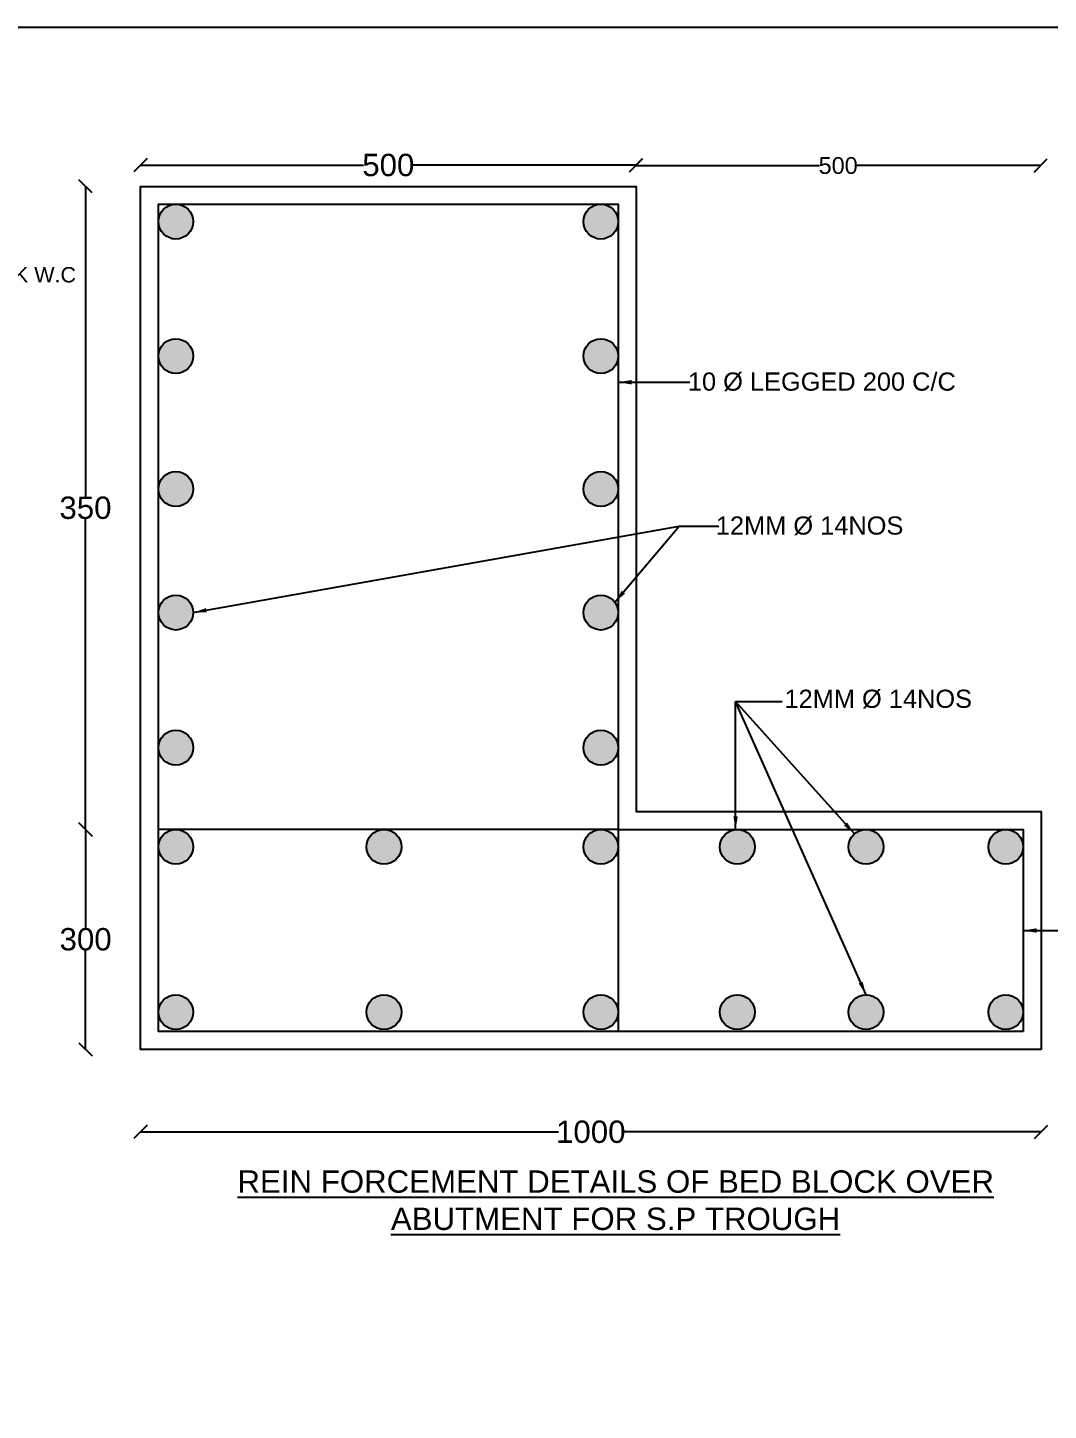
# Model space of a CAD drawing. Header units: millimetres. Extents: x 5124 to 6568637, y 2311 to 91879094.
# Drawn here: x 3780303 to 3787608, y 45945348 to 45955248 of the extents above; entities that cross this region are included whole.
import ezdxf

# ---------------------------------------------------------------- set-up
doc = ezdxf.new("R2010")
doc.units = ezdxf.units.MM
doc.header["$MEASUREMENT"] = 0
doc.layers.add('DRAWING', color=7, linetype='Continuous')
doc.layers.add('TEXT', color=7, linetype='Continuous')
doc.styles.get("Standard").update_dxf_attribs({"font": 'arial.ttf', "height": 120})
doc.dimstyles.get("Standard").update_dxf_attribs({"dimtxt": 200, "dimasz": 110, "dimexe": 0.18, "dimexo": 0.0625, "dimgap": 0.09, "dimtad": 0, "dimtih": 1, "dimtoh": 1, "dimdec": 0, "dimzin": 0, "dimdsep": 46, "dimtxsty": 'Standard', "dimblk": 'OBLIQUE', "dimcen": 0.09, "dimse1": 1, "dimse2": 1, "dimadec": 0, "dimazin": 0, "dimtfac": 1, "dimtdec": 0, "dimtofl": 0, "dimtmove": 0, "dimatfit": 3, "dimfxl": 1, "dimtolj": 1, "dimtzin": 0, "dimarcsym": 0})

# ---------------------------------------------------------------- blocks, each defined once
blk = doc.blocks.new('_Oblique')
at = {"color": 0, "linetype": 'ByBlock', "lineweight": -2}
blk.add_line((-0.5, -0.5), (0.5, 0.5), dxfattribs=at)
blk = doc.blocks.new('*D101')
at = {"layer": 'Defpoints', "color": 0, "linetype": 'Continuous', "transparency": 16777216}
for p in [(3781110.9, 45947932.8), (3787555.7, 45947932.8), (3787555.7, 45947341.8)]:
    blk.add_point(p, dxfattribs=at)
at = {"layer": 'DRAWING', "color": 0, "linetype": 'Continuous', "lineweight": -2, "transparency": 16777216}
for p, q in [((3781110.9, 45947341.8), (3784102.1, 45947341.8)), ((3787555.7, 45947341.8), (3784564.5, 45947341.8))]:
    blk.add_line(p, q, dxfattribs=at)
at = {"layer": 'DRAWING', "color": 0, "linetype": 'Continuous', "lineweight": -2, "transparency": 16777216, "xscale": 95, "yscale": 95, "zscale": 95, "rotation": 180}
blk.add_blockref('_Oblique', (3781110.9, 45947341.8), dxfattribs=at)
at = {"layer": 'DRAWING', "color": 0, "linetype": 'Continuous', "lineweight": -2, "transparency": 16777216, "xscale": 95, "yscale": 95, "zscale": 95}
blk.add_blockref('_Oblique', (3787555.7, 45947341.8), dxfattribs=at)
at = {"layer": 'DRAWING', "color": 0, "linetype": 'Continuous', "transparency": 16777216, "insert": (3784333.3, 45947341.8), "char_height": 160, "attachment_point": 5}
blk.add_mtext('\\A1;1000', dxfattribs=at)
blk = doc.blocks.new('*D102')
at = {"layer": 'Defpoints', "color": 0, "linetype": 'Continuous', "transparency": 16777216}
for p in [(3781238.4, 45949507.4), (3780717.9, 45947932.8), (3781238.4, 45947932.8)]:
    blk.add_point(p, dxfattribs=at)
at = {"layer": 'DRAWING', "color": 0, "linetype": 'Continuous', "lineweight": -2, "transparency": 16777216}
for p, q in [((3780717.9, 45949507.4), (3780717.9, 45948801.9)), ((3780717.9, 45947932.8), (3780717.9, 45948638.3))]:
    blk.add_line(p, q, dxfattribs=at)
at = {"layer": 'DRAWING', "color": 0, "linetype": 'Continuous', "lineweight": -2, "transparency": 16777216, "xscale": 95, "yscale": 95, "zscale": 95}
for p, rotation in [((3780717.9, 45949507.4), 90), ((3780717.9, 45947932.8), 270)]:
    blk.add_blockref('_Oblique', p, dxfattribs=dict(at, rotation=rotation))
at = {"layer": 'DRAWING', "color": 0, "linetype": 'Continuous', "transparency": 16777216, "insert": (3780717.9, 45948720.1), "char_height": 160, "attachment_point": 5}
blk.add_mtext('\\A1;300', dxfattribs=at)
blk = doc.blocks.new('*D103')
at = {"layer": 'Defpoints', "color": 0, "linetype": 'Continuous', "transparency": 16777216}
for p in [(3780716.8, 45954111.5), (3781110.9, 45954111.5), (3781238.4, 45949507.4)]:
    blk.add_point(p, dxfattribs=at)
at = {"layer": 'DRAWING', "color": 0, "linetype": 'Continuous', "lineweight": -2, "transparency": 16777216}
for p, q in [((3780716.8, 45954111.5), (3780716.8, 45951891.2)), ((3780716.8, 45949507.4), (3780716.8, 45951727.6))]:
    blk.add_line(p, q, dxfattribs=at)
at = {"layer": 'DRAWING', "color": 0, "linetype": 'Continuous', "lineweight": -2, "transparency": 16777216, "xscale": 95, "yscale": 95, "zscale": 95}
for p, rotation in [((3780716.8, 45954111.5), 90), ((3780716.8, 45949507.4), 270)]:
    blk.add_blockref('_Oblique', p, dxfattribs=dict(at, rotation=rotation))
at = {"layer": 'DRAWING', "color": 0, "linetype": 'Continuous', "transparency": 16777216, "insert": (3780716.8, 45951809.4), "char_height": 160, "attachment_point": 5}
blk.add_mtext('\\A1;350', dxfattribs=at)
blk = doc.blocks.new('*D104')
at = {"layer": 'Defpoints', "color": 0, "linetype": 'Continuous', "transparency": 16777216}
for p in [(3784657.4, 45954263.4), (3781110.9, 45954111.5), (3784657.4, 45954111.5)]:
    blk.add_point(p, dxfattribs=at)
at = {"layer": 'DRAWING', "color": 0, "linetype": 'Continuous', "lineweight": -2, "transparency": 16777216}
for p, q in [((3781110.9, 45954263.4), (3782707.6, 45954263.4)), ((3784657.4, 45954263.4), (3783060.7, 45954263.4))]:
    blk.add_line(p, q, dxfattribs=at)
at = {"layer": 'DRAWING', "color": 0, "linetype": 'Continuous', "lineweight": -2, "transparency": 16777216, "xscale": 95, "yscale": 95, "zscale": 95, "rotation": 180}
blk.add_blockref('_Oblique', (3781110.9, 45954263.4), dxfattribs=at)
at = {"layer": 'DRAWING', "color": 0, "linetype": 'Continuous', "lineweight": -2, "transparency": 16777216, "xscale": 95, "yscale": 95, "zscale": 95}
blk.add_blockref('_Oblique', (3784657.4, 45954263.4), dxfattribs=at)
at = {"layer": 'DRAWING', "color": 0, "linetype": 'Continuous', "transparency": 16777216, "insert": (3782884.1, 45954263.4), "char_height": 160, "attachment_point": 5}
blk.add_mtext('\\A1;500', dxfattribs=at)
blk = doc.blocks.new('*D105')
at = {"layer": 'Defpoints', "color": 0, "linetype": 'Continuous', "transparency": 16777216}
for p in [(3787552.9, 45954259.9), (3784654.5, 45954069.4), (3787552.9, 45949592.7)]:
    blk.add_point(p, dxfattribs=at)
at = {"layer": 'DRAWING', "color": 0, "linetype": 'Continuous', "lineweight": -2, "transparency": 16777216}
for p, q in [((3784654.5, 45954259.9), (3785971.2, 45954259.9)), ((3787552.9, 45954259.9), (3786236.1, 45954259.9))]:
    blk.add_line(p, q, dxfattribs=at)
at = {"layer": 'DRAWING', "color": 0, "linetype": 'Continuous', "lineweight": -2, "transparency": 16777216, "xscale": 95, "yscale": 95, "zscale": 95, "rotation": 180}
blk.add_blockref('_Oblique', (3784654.5, 45954259.9), dxfattribs=at)
at = {"layer": 'DRAWING', "color": 0, "linetype": 'Continuous', "lineweight": -2, "transparency": 16777216, "xscale": 95, "yscale": 95, "zscale": 95}
blk.add_blockref('_Oblique', (3787552.9, 45954259.9), dxfattribs=at)
at = {"layer": 'DRAWING', "color": 0, "linetype": 'Continuous', "transparency": 16777216, "insert": (3786103.7, 45954259.9), "char_height": 120, "attachment_point": 5}
blk.add_mtext('\\A1;500', dxfattribs=at)

msp = doc.modelspace()

# ---------------------------------------------------------------- hatches: boundary and pattern name
at = {"layer": 'DRAWING', "linetype": 'Continuous'}
for points in [[(3781488.3, 45953859.2, 1), (3781238.7, 45953859.2, 1)], [(3784529.9, 45953859.2, 1), (3784280.2, 45953859.2, 1)], [(3781488.3, 45952896.1, 1), (3781238.7, 45952896.1, 1)], [(3784529.9, 45952896.1, 1), (3784280.2, 45952896.1, 1)], [(3781488.3, 45951944.4, 1), (3781238.7, 45951944.4, 1)], [(3784529.9, 45951944.4, 1), (3784280.2, 45951944.4, 1)], [(3781488.3, 45951059.9, 1), (3781238.7, 45951059.9, 1)], [(3784529.9, 45951059.9, 1), (3784280.2, 45951059.9, 1)], [(3781488.3, 45950092.4, 1), (3781238.7, 45950092.4, 1)], [(3784529.9, 45950092.4, 1), (3784280.2, 45950092.4, 1)], [(3781488.3, 45949382.5, 1), (3781238.7, 45949382.5, 1)], [(3782977.8, 45949382.5, 1), (3782728.1, 45949382.5, 1)], [(3784529.9, 45949382.5, 1), (3784280.2, 45949382.5, 1)], [(3785507, 45949382.5, 1), (3785257.3, 45949382.5, 1)], [(3786427.8, 45949382.5, 1), (3786178.1, 45949382.5, 1)], [(3787428.2, 45949382.5, 1), (3787178.5, 45949382.5, 1)], [(3781488.3, 45948199.2, 1), (3781238.7, 45948199.2, 1)], [(3782977.8, 45948199.2, 1), (3782728.1, 45948199.2, 1)], [(3784529.9, 45948199.2, 1), (3784280.2, 45948199.2, 1)], [(3785507, 45948199.2, 1), (3785257.3, 45948199.2, 1)], [(3786427.8, 45948199.2, 1), (3786178.1, 45948199.2, 1)], [(3787428.2, 45948199.2, 1), (3787178.5, 45948199.2, 1)]]:
    msp.add_hatch(color=256, dxfattribs=at).paths.add_polyline_path(points)

# ---------------------------------------------------------------- linework, layer by layer
for points in [[(3799961.6, 45955247.7), (3768824.8, 45955247.7), (3768824.8, 45933810.5), (3799961.6, 45933810.5)], [(3787428.2, 45948060.3), (3781238.4, 45948060.3), (3781238.4, 45953984), (3784529.9, 45953984), (3784529.9, 45949507.4), (3787428.2, 45949507.4)]]:
    msp.add_lwpolyline(points, close=True, dxfattribs=at)
for points in [[(3787555.7, 45947932.8), (3781110.9, 45947932.8), (3781110.9, 45954111.5), (3784657.4, 45954111.5), (3784657.4, 45949634.8), (3787555.7, 45949634.8), (3787555.7, 45947932.8)], [(3784529.9, 45949507.4), (3781238.4, 45949507.4)], [(3784529.9, 45949507.4), (3784529.9, 45948060.3)]]:
    msp.add_lwpolyline(points, dxfattribs=at)
for centre in [(3781363.5, 45953859.2), (3784405.1, 45953859.2), (3781363.5, 45952896.1), (3784405.1, 45952896.1), (3781363.5, 45951944.4), (3784405.1, 45951944.4), (3781363.5, 45951059.9), (3784405.1, 45951059.9), (3781363.5, 45950092.4), (3784405.1, 45950092.4), (3781363.5, 45949382.5), (3782852.9, 45949382.5), (3784405.1, 45949382.5), (3785382.2, 45949382.5), (3786303, 45949382.5), (3787303.4, 45949382.5), (3781363.5, 45948199.2), (3782852.9, 45948199.2), (3784405.1, 45948199.2), (3785382.2, 45948199.2), (3786303, 45948199.2), (3787303.4, 45948199.2)]:
    msp.add_circle(centre, 124.8, dxfattribs=at)

# ---------------------------------------------------------------- texts
at = {"layer": 'TEXT', "linetype": 'Continuous', "attachment_point": 1}
for s, insert, char_height, width in [('75mm THICK W.C\\PIN C.C. M35', (3779377.2, 45953533.7), 110, 1267.075), ('{\\H1.0833x;10 Ø LEGGED 200 C/C}', (3785028.2, 45952778.8), 120, 2239.861), ('{\\H1.0833x;12MM Ø 14NOS}', (3785228.3, 45951748.2), 120, 1798.319), ('{\\H1.0833x;12MM Ø 14NOS}', (3785719.7, 45950507.9), 120, 1780.246), ('\\pi9.5858;{\\LREIN FORCEMENT DETAILS OF BED BLOCK OVER \\P\\pi1107.8;ABUTMENT FOR S.P TROUGH}', (3781794.8, 45947066.3), 160, 5413.769)]:
    msp.add_mtext(s, dxfattribs=dict(at, insert=insert, char_height=char_height, width=width))

# ---------------------------------------------------------------- dimensions: what is measured, and where the dimension line sits
at = {"layer": 'DRAWING', "linetype": 'Continuous'}
for base, p1, p2, text, picture, middle in [((3784657.4, 45954263.4), (3781110.9, 45954111.5), (3784657.4, 45954111.5), '500', '*D104', (3782884.1, 45954263.4)), ((3787552.9, 45954259.9), (3784654.5, 45954069.4), (3787552.9, 45949592.7), '500', '*D105', (3786103.7, 45954259.9)), ((3787555.7, 45947341.8), (3781110.9, 45947932.8), (3787555.7, 45947932.8), '1000', '*D101', (3784333.3, 45947341.8))]:
    dim = msp.add_linear_dim(base=base, p1=p1, p2=p2, text=text, dimstyle='Standard', override={"dimasz": 95, "dimarcsym": 1}, dxfattribs=at)
    dim.commit()
    dim.dimension.update_dxf_attribs({"geometry": picture, "text_midpoint": middle})
for base, p2, text, picture, middle in [((3780716.8, 45954111.5), (3781110.9, 45954111.5), '350', '*D103', (3780716.8, 45951809.4)), ((3780717.9, 45947932.8), (3781238.4, 45947932.8), '300', '*D102', (3780717.9, 45948720.1))]:
    dim = msp.add_linear_dim(base=base, p1=(3781238.4, 45949507.4), p2=p2, angle=90, text=text, dimstyle='Standard', override={"dimasz": 95, "dimarcsym": 1}, dxfattribs=at)
    dim.commit()
    dim.dimension.update_dxf_attribs({"geometry": picture, "text_midpoint": middle})

# ---------------------------------------------------------------- leaders
for points in [[(3784529.9, 45952709.2), (3785042.2, 45952709.2)], [(3781488.3, 45951059.9), (3784964.8, 45951677.8), (3785249.8, 45951677.8)], [(3784505.8, 45951133.6), (3784964.8, 45951677.8)], [(3785369.5, 45949506.7), (3785369.5, 45950424.4)], [(3786303, 45948324.1), (3785369.5, 45950424.4)], [(3786219.6, 45949475.5), (3785369.5, 45950424.4), (3785702, 45950424.4)], [(3787428.2, 45948783.8), (3787947.1, 45948783.8)]]:
    msp.add_leader(points, dimstyle='Standard', override={"dimasz": 95, "dimgap": 0.09, "dimtad": 0, "dimarcsym": 1}, dxfattribs=at)

doc.saveas('drawing.dxf')
